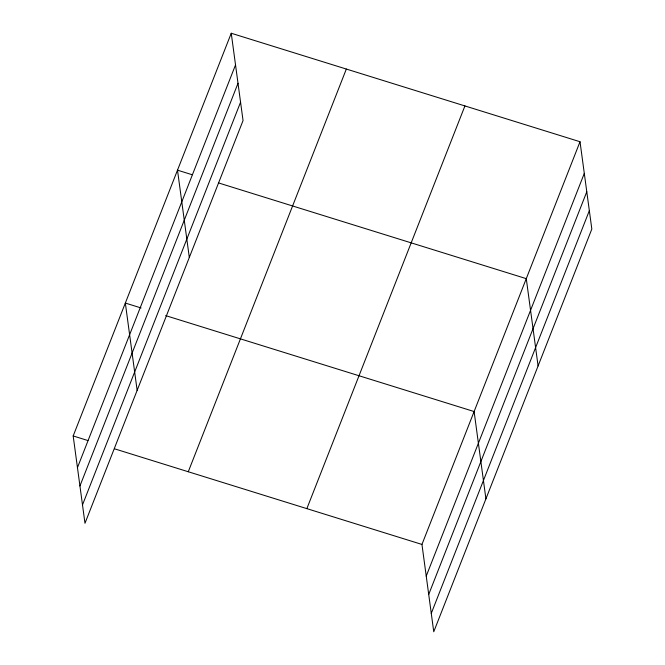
<?xml version="1.0" encoding="UTF-8"?>
<svg xmlns="http://www.w3.org/2000/svg" width="665" height="665" viewBox="0 0 665 665"><rect width="100%" height="100%" fill="white"/><g stroke="black" fill="none" stroke-linecap="round" stroke-linejoin="round"><path stroke-width="1" d="M231.245 33.25L243.049 120.564L84.979 523.264L73.175 435.949L231.245 33.25L580.021 141.736L591.825 229.051L433.755 631.75L421.951 544.436L580.021 141.736M77.456 467.611L235.526 64.912M79.933 485.974L238.012 83.275M82.493 504.901L240.572 102.194M188.27 471.751L346.34 69.052M306.856 508.634L464.926 105.934M426.232 576.098L584.302 173.39M428.709 594.46L586.788 191.761M431.269 613.388L589.34 210.68M192.26 174.762L177.505 170.165L189.309 257.48M218.818 183.016L526.273 278.652L538.085 365.966M141.08 307.953L125.336 303.057L137.14 390.372M165.668 315.609L474.112 411.544L485.916 498.858M73.175 435.949L87.93 440.546M114.488 448.8L421.951 544.436"/></g></svg>
